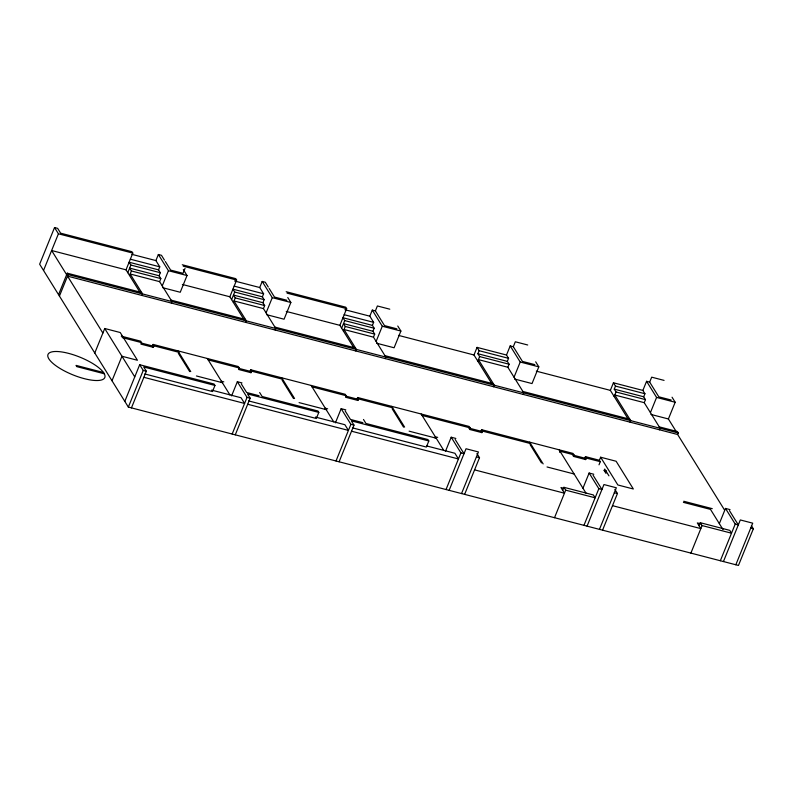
<?xml version="1.0" encoding="UTF-8"?>
<svg xmlns="http://www.w3.org/2000/svg" width="793" height="793" viewBox="0 0 793 793"><rect width="100%" height="100%" fill="white"/><g stroke="black" fill="none" stroke-linecap="round" stroke-linejoin="round"><path stroke-width="1.19" d="M140.401 292.994L126.018 269.828L132.808 253.106L131.916 251.688L60.635 233.182L57.631 228.354L54.539 227.551L39.65 264.208L128.347 407.077L738.461 565.449L753.35 528.792L751.407 525.66M43.536 270.463L58.414 233.796L54.539 227.551M58.553 294.649L67.266 273.189L141.65 292.498M59.435 296.076L68.148 274.616L67.266 273.189M94.773 353.004L104.726 328.5L120.219 332.525L137.447 360.27L121.953 356.255L112.001 380.749M127.782 272.673L130.865 265.07L129.1 262.225L158.541 269.868L160.315 272.713L159.076 275.756L160.84 278.601L159.611 281.644L171.982 301.568L171.357 303.085M129.546 275.518L131.4 270.958L129.636 268.113L159.076 275.756M158.541 269.868L159.78 266.835L155.894 260.58L158.362 254.503L161.465 255.306L164.468 260.134M141.917 295.442L142.532 293.925L130.171 274.001L159.611 281.644M162.258 285.906L168.433 270.71L158.362 254.503M121.27 336.153L140.678 341.188L141.56 342.616L140.946 344.132L153.346 347.354L153.961 345.837L153.079 344.41L152.464 345.926L153.346 347.354M124.808 401.387L139.697 364.73L214.08 384.04L214.962 385.457L212.494 391.544L144.772 373.959M128.347 407.077L143.236 370.42L139.697 364.73M185.047 268.371L183.044 273.317L170.644 270.096L165.35 261.551M131.44 407.889L146.328 371.223L143.682 366.961L214.962 385.457M183.322 269.561L187.029 275.538L180.239 292.26L162.803 287.73M244.224 319.946L229.841 296.78L236.631 280.058L235.749 278.64L182.281 264.763M231.615 299.625L234.698 292.022L232.934 289.177L262.374 296.82L264.138 299.665L262.909 302.708L264.674 305.553L263.445 308.596L275.805 328.52L275.191 330.037M233.38 302.47L235.234 297.91L233.459 295.065L262.909 302.708M221.029 382.305L221.455 381.264L223.814 381.869M262.374 296.82L263.613 293.787L259.727 287.532L262.196 281.446L265.298 282.258L268.292 287.086M245.751 322.394L246.365 320.878L233.994 300.953L263.445 308.596M153.079 344.41L238.316 366.535L239.199 367.962L238.574 369.479L250.975 372.7L251.589 371.174L250.707 369.756L250.092 371.273L250.975 372.7M231.586 395.905L237.345 381.72L241.994 382.93M266.091 312.858L272.267 297.662L262.196 281.446M232.171 434.029L247.059 397.372L237.345 381.72M235.273 434.842L250.162 398.175L247.505 393.913L318.796 412.41L316.328 418.496L248.606 400.911M287.77 297.514L290.862 302.49L284.072 319.212L266.636 314.682M353.619 347.473L339.87 325.338L346.66 308.626L345.778 307.198L286.174 291.725M341.644 328.183L344.727 320.59L342.963 317.735L372.403 325.378L374.167 328.233L372.938 331.266L374.702 334.111L373.473 337.154L385.834 357.078L385.22 358.595M343.409 331.028L345.262 326.468L343.488 323.623L372.938 331.266M324.862 409.257L325.289 408.217L327.658 408.831M355.779 350.952L356.394 349.435L344.023 329.511L373.473 337.154M372.403 325.378L373.642 322.345L369.816 316.179L372.284 310.103L375.386 310.906L384.506 325.606L396.906 328.827M375.386 310.906L377.389 305.969L389.789 309.191M250.707 369.756L345.242 394.29L346.125 395.717L345.51 397.234L357.911 400.455L358.525 398.929L357.643 397.511L357.019 399.028L357.911 400.455M335.409 422.857L341.168 408.673L345.817 409.882M376.12 341.426L382.295 326.23L372.284 310.103M336.004 460.981L350.893 424.324L341.168 408.673M339.107 461.794L353.995 425.127L351.339 420.865L428.825 440.977L426.356 447.054L352.449 427.863M397.759 326.012L400.891 331.058L394.101 347.77L376.665 343.24M434.891 437.815L435.317 436.774L437.696 437.389M492.166 384.278L473.976 354.977L477.059 347.384L506.499 355.026L508.561 358.337L507.322 361.38L509.096 364.225L507.857 367.258L523.767 392.882L523.142 394.399M509.096 364.225L479.646 356.582L477.882 353.737L479.121 350.694L477.059 347.384M477.802 361.142L479.646 356.582M445.438 451.415L451.197 437.23L455.846 438.44M357.643 397.511L469.218 426.475L470.1 427.893L469.486 429.419L481.886 432.631L482.501 431.114L481.619 429.687L480.994 431.214L481.886 432.631M446.033 489.549L460.921 452.882L451.197 437.23M449.135 490.352L466.026 448.749L478.427 451.97L461.536 493.563M493.702 386.756L494.317 385.239L478.417 359.616L507.857 367.258M506.499 355.026L510.206 345.907L513.309 346.71L522.428 361.41L534.829 364.631M513.309 346.71L515.311 341.773L527.712 344.995M464.629 494.376L479.517 457.71L476.92 453.537M514.042 377.22L520.218 362.024L510.206 345.907M535.681 361.816L538.814 366.852L532.024 383.574L514.588 379.044M559.561 452.278L559.987 451.227L573.934 454.845L573.319 456.371L585.71 459.583L586.324 458.067L585.442 456.639L584.828 458.166L585.71 459.583M562.693 490.352L563.932 487.318L593.372 494.961L595.137 497.806L565.696 490.163L563.932 487.318M554.515 517.7L565.696 490.163M627.887 418.625L610.352 390.374L613.435 382.781L642.875 390.424L644.937 393.734L643.698 396.778L645.472 399.622L644.233 402.666L660.133 428.279L659.518 429.796M645.472 399.622L616.022 391.98L614.258 389.135L615.487 386.092L613.435 382.781M614.169 396.54L616.022 391.98M582.954 488.23L589.13 473.034L593.779 474.244M599.012 464.807L600.281 461.685L599.389 460.267L600.628 457.224L616.121 461.248L633.349 488.994L617.856 484.979L600.628 457.224M605.961 473.362L604.157 470.447L604.722 469.05L608.945 475.85M583.955 525.343L598.844 488.686L589.13 473.034M587.058 526.155L603.949 484.553L616.349 487.774L599.458 529.367M642.875 390.424L646.582 381.304L649.675 382.107L658.805 396.807L671.205 400.029M630.078 422.154L630.693 420.637L614.793 395.023L644.233 402.666M649.675 382.107L651.687 377.171L664.078 380.392M602.551 530.17L617.44 493.514L614.853 489.34M650.419 412.628L656.584 397.432L646.582 381.304M676.598 432.185L668.4 418.972L675.18 402.259L672.058 397.214M724.524 510.008L677.648 434.505L678.273 432.988L677.381 431.561L659.251 426.852M699.069 525.759L700.308 522.716L729.748 530.358L731.513 533.203L702.073 525.561L700.308 522.716M690.891 553.108L702.073 525.561M719.33 523.628L725.496 508.432L730.036 509.612M720.331 560.75L735.22 524.084L725.496 508.432M723.434 561.553L740.325 519.95L752.716 523.172L735.825 564.765M58.414 233.796L132.808 253.106M183.223 266.19L236.631 280.058M287.056 293.152L346.66 308.626M131.916 254.355L155.894 260.58M234.55 280.99L259.727 287.532M344.866 309.706L369.816 316.179M130.339 259.192L159.78 266.835M234.163 286.134L263.613 293.787M344.192 314.702L373.642 322.345M286.878 300.269L274.477 297.048L269.174 288.503M479.121 350.694L508.561 358.337M615.487 386.092L644.937 393.734M168.433 270.71L187.029 275.538M272.267 297.662L290.862 302.49M382.295 326.23L400.891 331.058M520.218 362.024L538.814 366.852M656.584 397.432L675.18 402.259M477.882 353.737L507.322 361.38M614.258 389.135L643.698 396.778M130.865 265.07L160.315 272.713M234.698 292.022L264.138 299.665M344.727 320.59L374.167 328.233M398.473 335.38L473.976 354.977M536.336 371.164L610.352 390.374M131.4 270.958L160.84 278.601M235.234 297.91L264.674 305.553M345.262 326.468L374.702 334.111M126.018 269.828L51.634 250.519L66.652 274.705M182.37 284.449L229.841 296.78M286.233 311.411L339.87 325.338M650.964 414.442L668.4 418.972M171.1 300.141L245.483 319.45M274.923 327.093L355.512 348.008M384.952 355.651L493.434 383.812M522.874 391.455L629.811 419.21M68.148 274.616L678.273 432.988M677.648 434.505L67.534 276.133L102.872 333.06M481.619 429.687L573.052 453.427L573.934 454.845M585.442 456.639L599.389 460.267M122.152 337.58L141.56 342.616M153.961 345.837L178.762 352.27L178.336 353.311L189.696 371.61M208.202 359.913L239.199 367.962M251.589 371.174L282.586 379.223L282.159 380.263L293.519 398.562M312.036 386.865L346.125 395.717M358.525 398.929L392.614 407.78L392.188 408.831L403.548 427.13M422.064 415.423L470.1 427.893M482.501 431.114L530.537 443.584L530.12 444.625L541.47 462.924M586.324 458.067L600.281 461.685M141.194 343.002L152.464 345.926M238.822 368.349L250.092 371.273M345.748 396.103L357.019 399.028M468.604 427.992L480.994 431.214M572.427 454.944L584.828 458.166M604.157 470.447L606.536 471.062M683.735 501.255L712.283 508.67M196.426 375.961L222.337 382.682M299.08 402.606L326.171 409.634M409.109 431.164L436.2 438.192M547.031 466.968L574.122 473.996M683.407 502.365L710.498 509.393L723.038 529.605M259.024 395.707L246.623 392.485L241.33 383.951M362.857 422.659L350.456 419.438L345.153 410.903M143.236 370.42L146.328 371.223M247.059 397.372L250.162 398.175M350.893 424.324L353.995 425.127M460.921 452.882L464.024 453.695L455.182 439.461M476.415 456.907L479.517 457.71M598.844 488.686L601.946 489.489L593.105 475.265M614.337 492.711L617.44 493.514M735.22 524.084L738.313 524.897L729.481 510.662M750.713 528.108L753.35 528.792M211.612 390.116L241.062 397.759L244.591 403.449L143.86 377.309M315.445 417.068L344.886 424.711L348.424 430.401L247.694 404.261M426.654 445.934L454.914 453.269L458.453 458.969L351.527 431.204M564.457 488.429L560.929 487.507L564.467 493.206L474.581 469.872M700.834 523.826L697.305 522.904L700.834 528.604L612.503 505.676M103.447 372.492L76.009 365.375L76.802 366.634L104.23 373.761M559.105 449.809L586.047 493.206M529.655 442.157L543.165 463.915M421.182 414.005L443.773 450.394M428.825 440.977L427.942 439.55L365.95 423.462L363.481 419.477M391.732 406.363L404.608 427.1M311.143 385.438L333.744 421.836M318.796 412.41L317.914 410.992L262.126 396.51L259.648 392.525M281.703 377.795L294.58 398.532M207.32 358.495L229.911 394.884M177.87 350.843L190.746 371.58M104.726 328.5L134.76 376.883M103.923 373.146L102.664 371.441A30.64 9.516 22.1 0 0 55.004 351.507A30.64 9.516 22.1 0 0 68.238 372.829A30.64 9.516 22.1 0 0 104.716 374.742L103.923 373.146"/></g></svg>
